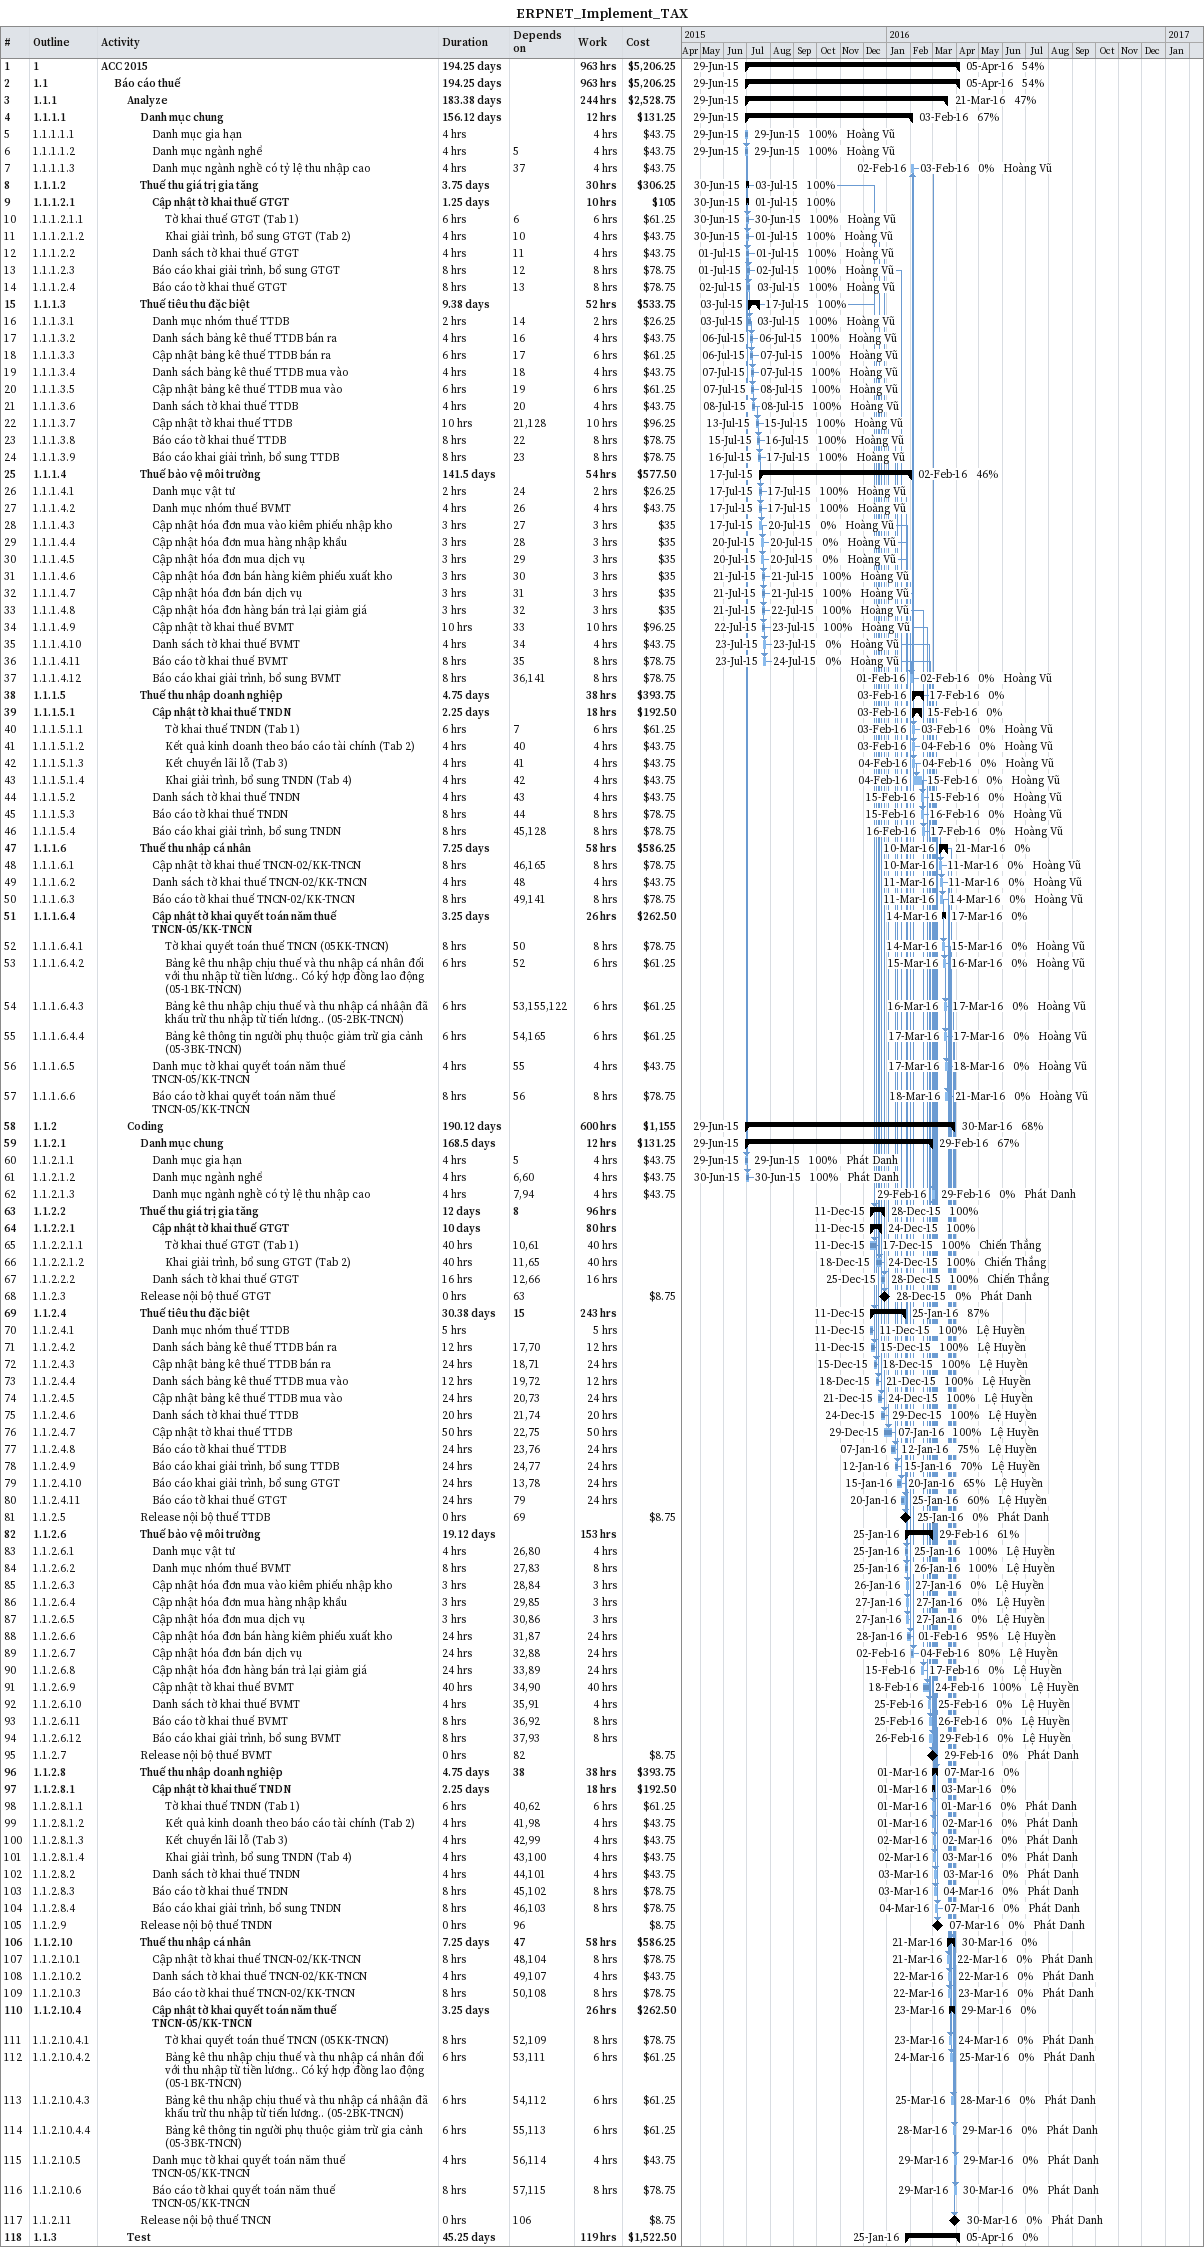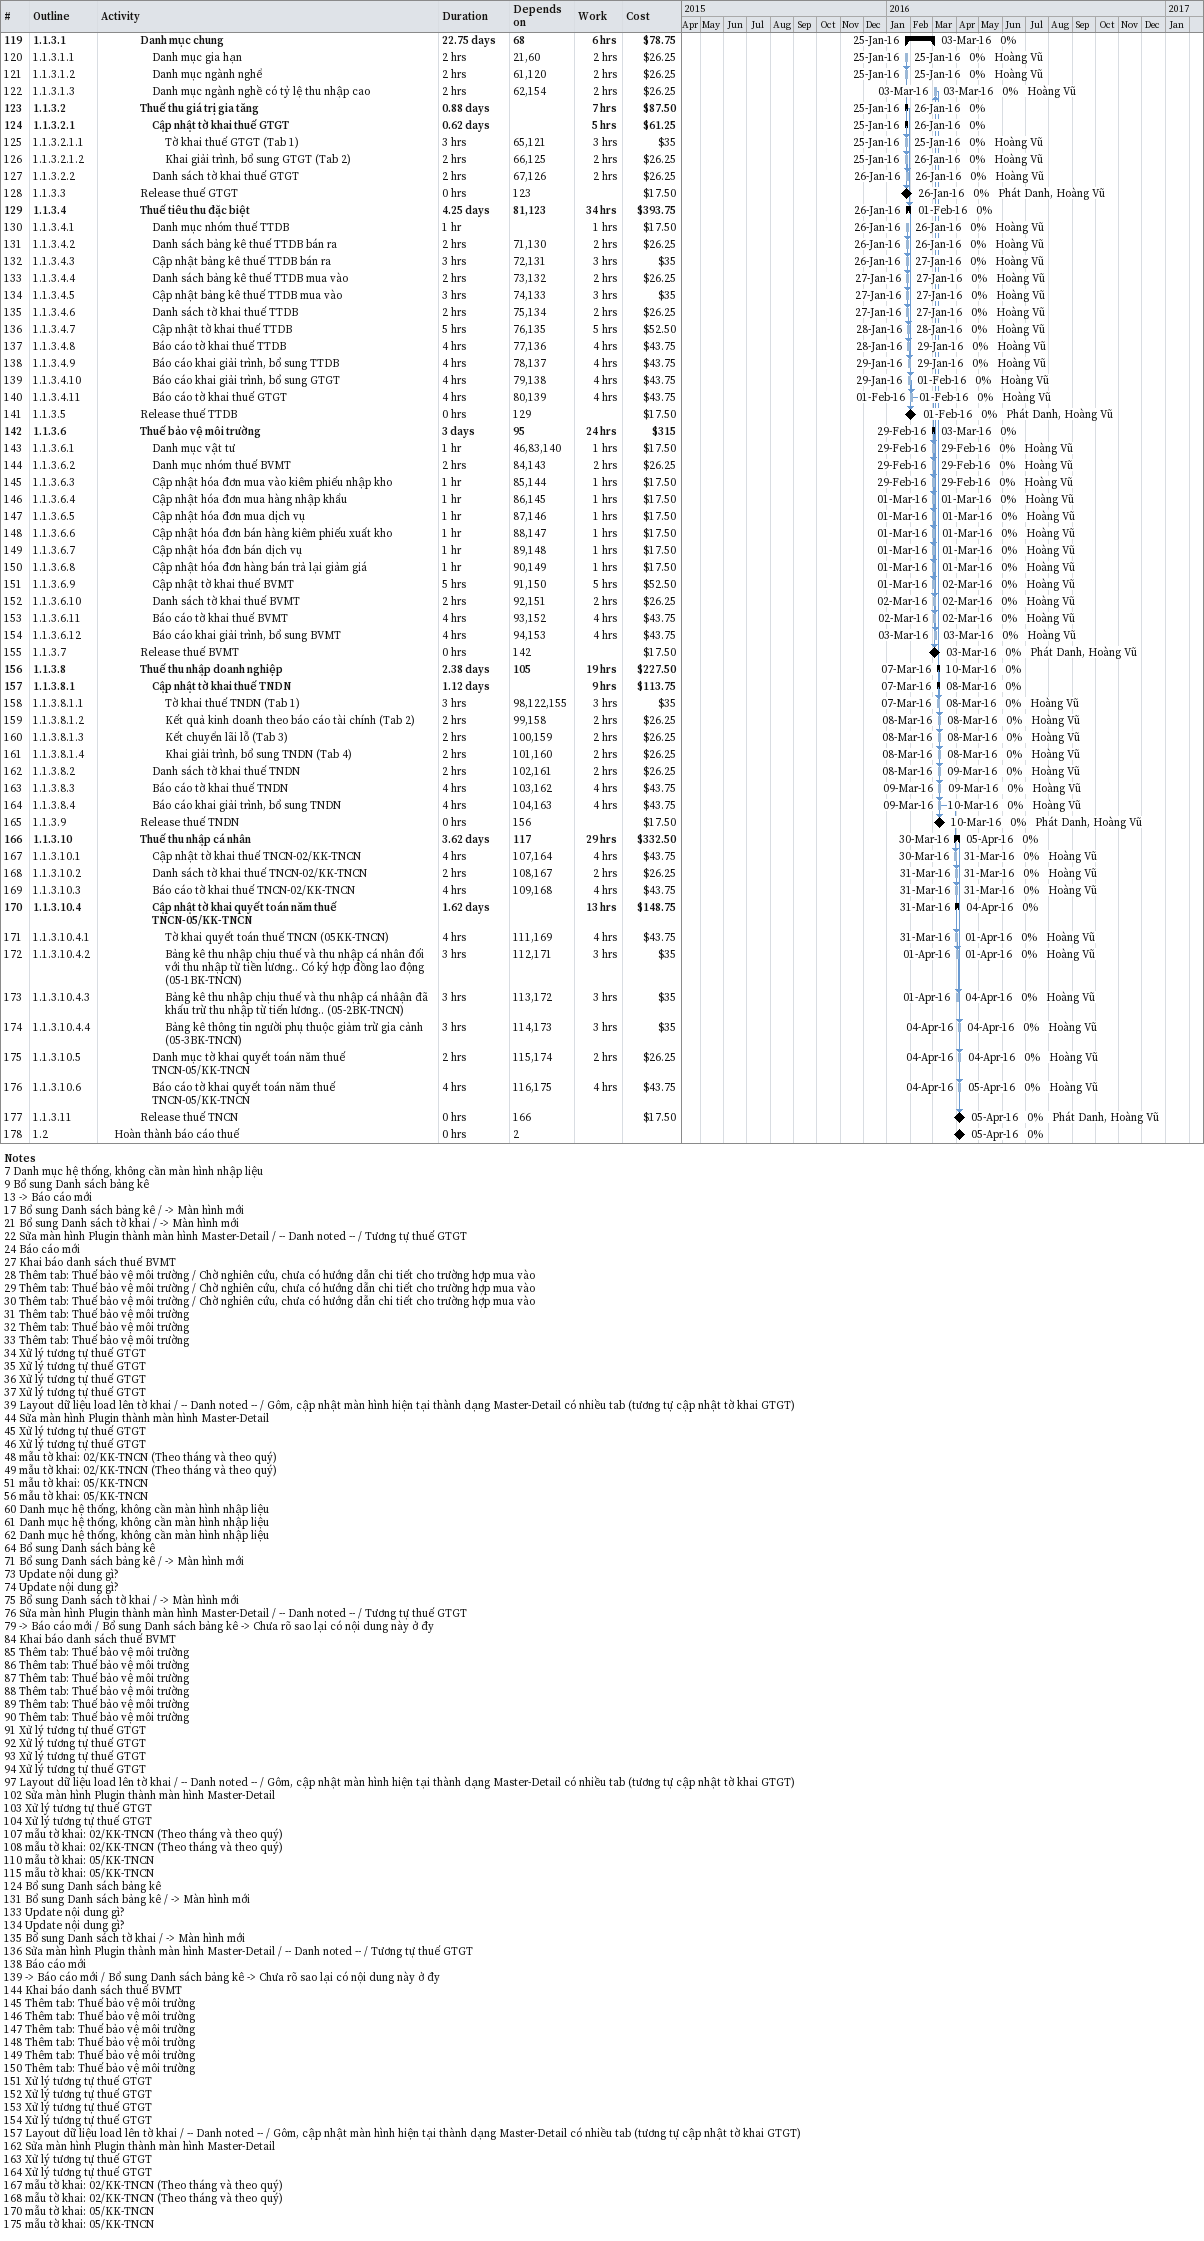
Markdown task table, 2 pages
ERPNET_Implement_TAX

| ID | WBS | Task | Duration | Start | Finish | Predecessors | Resources | % complete | Work (h) | Cost ($) |
|---|---|---|---|---|---|---|---|---|---|---|
| 1 | 1 | **ACC 2015** | 194.25d | 2015-06-29 | 2016-04-05 |  |  | 54 | 963 | 5206.25 |
| 2 | 1.1 | **Báo cáo thuế** | 194.25d | 2015-06-29 | 2016-04-05 |  |  | 54 | 963 | 5206.25 |
| 3 | 1.1.1 | **Analyze** | 183.38d | 2015-06-29 | 2016-03-21 |  |  | 47 | 244 | 2528.75 |
| 4 | 1.1.1.1 | **Danh mục chung** | 156.12d | 2015-06-29 | 2016-02-03 |  |  | 67 | 12 | 131.25 |
| 5 | 1.1.1.1.1 | Danh mục gia hạn | 4h | 2015-06-29 | 2015-06-29 |  | Hoàng Vũ | 100 | 4 | 43.75 |
| 6 | 1.1.1.1.2 | Danh mục ngành nghể | 4h | 2015-06-29 | 2015-06-29 | 5 | Hoàng Vũ | 100 | 4 | 43.75 |
| 7 | 1.1.1.1.3 | Danh mục ngành nghề có tỷ lệ thu nhập cao | 4h | 2016-02-02 | 2016-02-03 | 37 | Hoàng Vũ | 0 | 4 | 43.75 |
| 8 | 1.1.1.2 | **Thuế thu giá trị gia tăng** | 3.75d | 2015-06-30 | 2015-07-03 |  |  | 100 | 30 | 306.25 |
| 9 | 1.1.1.2.1 | **Cập nhật tờ khai thuế GTGT** | 1.25d | 2015-06-30 | 2015-07-01 |  |  | 100 | 10 | 105 |
| 10 | 1.1.1.2.1.1 | Tờ khai thuế GTGT (Tab 1) | 6h | 2015-06-30 | 2015-06-30 | 6 | Hoàng Vũ | 100 | 6 | 61.25 |
| 11 | 1.1.1.2.1.2 | Khai giải trình, bổ sung GTGT (Tab 2) | 4h | 2015-06-30 | 2015-07-01 | 10 | Hoàng Vũ | 100 | 4 | 43.75 |
| 12 | 1.1.1.2.2 | Danh sách tờ khai thuế GTGT | 4h | 2015-07-01 | 2015-07-01 | 11 | Hoàng Vũ | 100 | 4 | 43.75 |
| 13 | 1.1.1.2.3 | Báo cáo khai giải trình, bổ sung GTGT | 8h | 2015-07-01 | 2015-07-02 | 12 | Hoàng Vũ | 100 | 8 | 78.75 |
| 14 | 1.1.1.2.4 | Báo cáo tờ khai thuế GTGT | 8h | 2015-07-02 | 2015-07-03 | 13 | Hoàng Vũ | 100 | 8 | 78.75 |
| 15 | 1.1.1.3 | **Thuế tiêu thu đặc biệt** | 9.38d | 2015-07-03 | 2015-07-17 |  |  | 100 | 52 | 533.75 |
| 16 | 1.1.1.3.1 | Danh mục nhóm thuế TTDB | 2h | 2015-07-03 | 2015-07-03 | 14 | Hoàng Vũ | 100 | 2 | 26.25 |
| 17 | 1.1.1.3.2 | Danh sách bảng kê thuế TTDB bán ra | 4h | 2015-07-06 | 2015-07-06 | 16 | Hoàng Vũ | 100 | 4 | 43.75 |
| 18 | 1.1.1.3.3 | Cập nhật bảng kê thuế TTDB bán ra | 6h | 2015-07-06 | 2015-07-07 | 17 | Hoàng Vũ | 100 | 6 | 61.25 |
| 19 | 1.1.1.3.4 | Danh sách bảng kê thuế TTDB mua vào | 4h | 2015-07-07 | 2015-07-07 | 18 | Hoàng Vũ | 100 | 4 | 43.75 |
| 20 | 1.1.1.3.5 | Cập nhật bảng kê thuế TTDB mua vào | 6h | 2015-07-07 | 2015-07-08 | 19 | Hoàng Vũ | 100 | 6 | 61.25 |
| 21 | 1.1.1.3.6 | Danh sách tờ khai thuế TTDB | 4h | 2015-07-08 | 2015-07-08 | 20 | Hoàng Vũ | 100 | 4 | 43.75 |
| 22 | 1.1.1.3.7 | Cập nhật tờ khai thuế TTDB | 10h | 2015-07-13 | 2015-07-15 | 21, 128 | Hoàng Vũ | 100 | 10 | 96.25 |
| 23 | 1.1.1.3.8 | Báo cáo tờ khai thuế TTDB | 8h | 2015-07-15 | 2015-07-16 | 22 | Hoàng Vũ | 100 | 8 | 78.75 |
| 24 | 1.1.1.3.9 | Báo cáo khai giải trình, bổ sung TTDB | 8h | 2015-07-16 | 2015-07-17 | 23 | Hoàng Vũ | 100 | 8 | 78.75 |
| 25 | 1.1.1.4 | **Thuế bảo vệ môi trường** | 141.5d | 2015-07-17 | 2016-02-02 |  |  | 46 | 54 | 577.50 |
| 26 | 1.1.1.4.1 | Danh mục vật tư | 2h | 2015-07-17 | 2015-07-17 | 24 | Hoàng Vũ | 100 | 2 | 26.25 |
| 27 | 1.1.1.4.2 | Danh mục nhóm thuế BVMT | 4h | 2015-07-17 | 2015-07-17 | 26 | Hoàng Vũ | 100 | 4 | 43.75 |
| 28 | 1.1.1.4.3 | Cập nhật hóa đơn mua vào kiêm phiếu nhập kho | 3h | 2015-07-17 | 2015-07-20 | 27 | Hoàng Vũ | 0 | 3 | 35 |
| 29 | 1.1.1.4.4 | Cập nhật hóa đơn mua hàng nhập khẩu | 3h | 2015-07-20 | 2015-07-20 | 28 | Hoàng Vũ | 0 | 3 | 35 |
| 30 | 1.1.1.4.5 | Cập nhật hóa đơn mua dịch vụ | 3h | 2015-07-20 | 2015-07-20 | 29 | Hoàng Vũ | 0 | 3 | 35 |
| 31 | 1.1.1.4.6 | Cập nhật hóa đơn bán hàng kiêm phiếu xuất kho | 3h | 2015-07-21 | 2015-07-21 | 30 | Hoàng Vũ | 100 | 3 | 35 |
| 32 | 1.1.1.4.7 | Cập nhật hóa đơn bán dịch vụ | 3h | 2015-07-21 | 2015-07-21 | 31 | Hoàng Vũ | 100 | 3 | 35 |
| 33 | 1.1.1.4.8 | Cập nhật hóa đơn hàng bán trả lại giảm giá | 3h | 2015-07-21 | 2015-07-22 | 32 | Hoàng Vũ | 100 | 3 | 35 |
| 34 | 1.1.1.4.9 | Cập nhật tờ khai thuế BVMT | 10h | 2015-07-22 | 2015-07-23 | 33 | Hoàng Vũ | 100 | 10 | 96.25 |
| 35 | 1.1.1.4.10 | Danh sách tờ khai thuế BVMT | 4h | 2015-07-23 | 2015-07-23 | 34 | Hoàng Vũ | 0 | 4 | 43.75 |
| 36 | 1.1.1.4.11 | Báo cáo tờ khai thuế BVMT | 8h | 2015-07-23 | 2015-07-24 | 35 | Hoàng Vũ | 0 | 8 | 78.75 |
| 37 | 1.1.1.4.12 | Báo cáo khai giải trình, bổ sung BVMT | 8h | 2016-02-01 | 2016-02-02 | 36, 141 | Hoàng Vũ | 0 | 8 | 78.75 |
| 38 | 1.1.1.5 | **Thuế thu nhập doanh nghiệp** | 4.75d | 2016-02-03 | 2016-02-17 |  |  | 0 | 38 | 393.75 |
| 39 | 1.1.1.5.1 | **Cập nhật tờ khai thuế TNDN** | 2.25d | 2016-02-03 | 2016-02-15 |  |  | 0 | 18 | 192.50 |
| 40 | 1.1.1.5.1.1 | Tờ khai thuế TNDN (Tab 1) | 6h | 2016-02-03 | 2016-02-03 | 7 | Hoàng Vũ | 0 | 6 | 61.25 |
| 41 | 1.1.1.5.1.2 | Kết quả kinh doanh theo báo cáo tài chính (Tab 2) | 4h | 2016-02-03 | 2016-02-04 | 40 | Hoàng Vũ | 0 | 4 | 43.75 |
| 42 | 1.1.1.5.1.3 | Kết chuyển lãi lỗ (Tab 3) | 4h | 2016-02-04 | 2016-02-04 | 41 | Hoàng Vũ | 0 | 4 | 43.75 |
| 43 | 1.1.1.5.1.4 | Khai giải trình, bổ sung TNDN (Tab 4) | 4h | 2016-02-04 | 2016-02-15 | 42 | Hoàng Vũ | 0 | 4 | 43.75 |
| 44 | 1.1.1.5.2 | Danh sách tờ khai thuế TNDN | 4h | 2016-02-15 | 2016-02-15 | 43 | Hoàng Vũ | 0 | 4 | 43.75 |
| 45 | 1.1.1.5.3 | Báo cáo tờ khai thuế TNDN | 8h | 2016-02-15 | 2016-02-16 | 44 | Hoàng Vũ | 0 | 8 | 78.75 |
| 46 | 1.1.1.5.4 | Báo cáo khai giải trình, bổ sung TNDN | 8h | 2016-02-16 | 2016-02-17 | 45, 128 | Hoàng Vũ | 0 | 8 | 78.75 |
| 47 | 1.1.1.6 | **Thuế thu nhập cá nhân** | 7.25d | 2016-03-10 | 2016-03-21 |  |  | 0 | 58 | 586.25 |
| 48 | 1.1.1.6.1 | Cập nhật tờ khai thuế TNCN-02/KK-TNCN | 8h | 2016-03-10 | 2016-03-11 | 46, 165 | Hoàng Vũ | 0 | 8 | 78.75 |
| 49 | 1.1.1.6.2 | Danh sách tờ khai thuế TNCN-02/KK-TNCN | 4h | 2016-03-11 | 2016-03-11 | 48 | Hoàng Vũ | 0 | 4 | 43.75 |
| 50 | 1.1.1.6.3 | Báo cáo tờ khai thuế TNCN-02/KK-TNCN | 8h | 2016-03-11 | 2016-03-14 | 49, 141 | Hoàng Vũ | 0 | 8 | 78.75 |
| 51 | 1.1.1.6.4 | **Cập nhật tờ khai quyết toán năm thuế TNCN-05/KK-TNCN** | 3.25d | 2016-03-14 | 2016-03-17 |  |  | 0 | 26 | 262.50 |
| 52 | 1.1.1.6.4.1 | Tờ khai quyết toán thuế TNCN (05KK-TNCN) | 8h | 2016-03-14 | 2016-03-15 | 50 | Hoàng Vũ | 0 | 8 | 78.75 |
| 53 | 1.1.1.6.4.2 | Bảng kê thu nhập chịu thuế và thu nhập cá nhân đối với thu nhập từ tiền lương.. Có ký hợp đồng lao động (05-1BK-TNCN) | 6h | 2016-03-15 | 2016-03-16 | 52 | Hoàng Vũ | 0 | 6 | 61.25 |
| 54 | 1.1.1.6.4.3 | Bảng kê thu nhập chịu thuế và thu nhập cá nhâận đã khấu trừ thu nhập từ tiến lương.. (05-2BK-TNCN) | 6h | 2016-03-16 | 2016-03-17 | 53, 155, 122 | Hoàng Vũ | 0 | 6 | 61.25 |
| 55 | 1.1.1.6.4.4 | Bảng kê thông tin người phụ thuộc giảm trừ gia cảnh (05-3BK-TNCN) | 6h | 2016-03-17 | 2016-03-17 | 54, 165 | Hoàng Vũ | 0 | 6 | 61.25 |
| 56 | 1.1.1.6.5 | Danh mục tờ khai quyết toán năm thuế TNCN-05/KK-TNCN | 4h | 2016-03-17 | 2016-03-18 | 55 | Hoàng Vũ | 0 | 4 | 43.75 |
| 57 | 1.1.1.6.6 | Báo cáo tờ khai quyết toán năm thuế TNCN-05/KK-TNCN | 8h | 2016-03-18 | 2016-03-21 | 56 | Hoàng Vũ | 0 | 8 | 78.75 |
| 58 | 1.1.2 | **Coding** | 190.12d | 2015-06-29 | 2016-03-30 |  |  | 68 | 600 | 1155 |
| 59 | 1.1.2.1 | **Danh mục chung** | 168.5d | 2015-06-29 | 2016-02-29 |  |  | 67 | 12 | 131.25 |
| 60 | 1.1.2.1.1 | Danh mục gia hạn | 4h | 2015-06-29 | 2015-06-29 | 5 | Phát Danh | 100 | 4 | 43.75 |
| 61 | 1.1.2.1.2 | Danh mục ngành nghể | 4h | 2015-06-30 | 2015-06-30 | 6, 60 | Phát Danh | 100 | 4 | 43.75 |
| 62 | 1.1.2.1.3 | Danh mục ngành nghề có tỷ lệ thu nhập cao | 4h | 2016-02-29 | 2016-02-29 | 7, 94 | Phát Danh | 0 | 4 | 43.75 |
| 63 | 1.1.2.2 | **Thuế thu giá trị gia tăng** | 12d | 2015-12-11 | 2015-12-28 | 8 |  | 100 | 96 |  |
| 64 | 1.1.2.2.1 | **Cập nhật tờ khai thuế GTGT** | 10d | 2015-12-11 | 2015-12-24 |  |  | 100 | 80 |  |
| 65 | 1.1.2.2.1.1 | Tờ khai thuế GTGT (Tab 1) | 40h | 2015-12-11 | 2015-12-17 | 10, 61 | Chiến Thắng | 100 | 40 |  |
| 66 | 1.1.2.2.1.2 | Khai giải trình, bổ sung GTGT (Tab 2) | 40h | 2015-12-18 | 2015-12-24 | 11, 65 | Chiến Thắng | 100 | 40 |  |
| 67 | 1.1.2.2.2 | Danh sách tờ khai thuế GTGT | 16h | 2015-12-25 | 2015-12-28 | 12, 66 | Chiến Thắng | 100 | 16 |  |
| 68 | 1.1.2.3 | Release nội bộ thuế GTGT | 0h | 2015-12-28 | 2015-12-28 | 63 | Phát Danh | 0 |  | 8.75 |
| 69 | 1.1.2.4 | **Thuế tiêu thu đặc biệt** | 30.38d | 2015-12-11 | 2016-01-25 | 15 |  | 87 | 243 |  |
| 70 | 1.1.2.4.1 | Danh mục nhóm thuế TTDB | 5h | 2015-12-11 | 2015-12-11 |  | Lệ Huyền | 100 | 5 |  |
| 71 | 1.1.2.4.2 | Danh sách bảng kê thuế TTDB bán ra | 12h | 2015-12-11 | 2015-12-15 | 17, 70 | Lệ Huyền | 100 | 12 |  |
| 72 | 1.1.2.4.3 | Cập nhật bảng kê thuế TTDB bán ra | 24h | 2015-12-15 | 2015-12-18 | 18, 71 | Lệ Huyền | 100 | 24 |  |
| 73 | 1.1.2.4.4 | Danh sách bảng kê thuế TTDB mua vào | 12h | 2015-12-18 | 2015-12-21 | 19, 72 | Lệ Huyền | 100 | 12 |  |
| 74 | 1.1.2.4.5 | Cập nhật bảng kê thuế TTDB mua vào | 24h | 2015-12-21 | 2015-12-24 | 20, 73 | Lệ Huyền | 100 | 24 |  |
| 75 | 1.1.2.4.6 | Danh sách tờ khai thuế TTDB | 20h | 2015-12-24 | 2015-12-29 | 21, 74 | Lệ Huyền | 100 | 20 |  |
| 76 | 1.1.2.4.7 | Cập nhật tờ khai thuế TTDB | 50h | 2015-12-29 | 2016-01-07 | 22, 75 | Lệ Huyền | 100 | 50 |  |
| 77 | 1.1.2.4.8 | Báo cáo tờ khai thuế TTDB | 24h | 2016-01-07 | 2016-01-12 | 23, 76 | Lệ Huyền | 75 | 24 |  |
| 78 | 1.1.2.4.9 | Báo cáo khai giải trình, bổ sung TTDB | 24h | 2016-01-12 | 2016-01-15 | 24, 77 | Lệ Huyền | 70 | 24 |  |
| 79 | 1.1.2.4.10 | Báo cáo khai giải trình, bổ sung GTGT | 24h | 2016-01-15 | 2016-01-20 | 13, 78 | Lệ Huyền | 65 | 24 |  |
| 80 | 1.1.2.4.11 | Báo cáo tờ khai thuế GTGT | 24h | 2016-01-20 | 2016-01-25 | 79 | Lệ Huyền | 60 | 24 |  |
| 81 | 1.1.2.5 | Release nội bộ thuế TTDB | 0h | 2016-01-25 | 2016-01-25 | 69 | Phát Danh | 0 |  | 8.75 |
| 82 | 1.1.2.6 | **Thuế bảo vệ môi trường** | 19.12d | 2016-01-25 | 2016-02-29 |  |  | 61 | 153 |  |
| 83 | 1.1.2.6.1 | Danh mục vật tư | 4h | 2016-01-25 | 2016-01-25 | 26, 80 | Lệ Huyền | 100 | 4 |  |
| 84 | 1.1.2.6.2 | Danh mục nhóm thuế BVMT | 8h | 2016-01-25 | 2016-01-26 | 27, 83 | Lệ Huyền | 100 | 8 |  |
| 85 | 1.1.2.6.3 | Cập nhật hóa đơn mua vào kiêm phiếu nhập kho | 3h | 2016-01-26 | 2016-01-27 | 28, 84 | Lệ Huyền | 0 | 3 |  |
| 86 | 1.1.2.6.4 | Cập nhật hóa đơn mua hàng nhập khẩu | 3h | 2016-01-27 | 2016-01-27 | 29, 85 | Lệ Huyền | 0 | 3 |  |
| 87 | 1.1.2.6.5 | Cập nhật hóa đơn mua dịch vụ | 3h | 2016-01-27 | 2016-01-27 | 30, 86 | Lệ Huyền | 0 | 3 |  |
| 88 | 1.1.2.6.6 | Cập nhật hóa đơn bán hàng kiêm phiếu xuất kho | 24h | 2016-01-28 | 2016-02-01 | 31, 87 | Lệ Huyền | 95 | 24 |  |
| 89 | 1.1.2.6.7 | Cập nhật hóa đơn bán dịch vụ | 24h | 2016-02-02 | 2016-02-04 | 32, 88 | Lệ Huyền | 80 | 24 |  |
| 90 | 1.1.2.6.8 | Cập nhật hóa đơn hàng bán trả lại giảm giá | 24h | 2016-02-15 | 2016-02-17 | 33, 89 | Lệ Huyền | 0 | 24 |  |
| 91 | 1.1.2.6.9 | Cập nhật tờ khai thuế BVMT | 40h | 2016-02-18 | 2016-02-24 | 34, 90 | Lệ Huyền | 100 | 40 |  |
| 92 | 1.1.2.6.10 | Danh sách tờ khai thuế BVMT | 4h | 2016-02-25 | 2016-02-25 | 35, 91 | Lệ Huyền | 0 | 4 |  |
| 93 | 1.1.2.6.11 | Báo cáo tờ khai thuế BVMT | 8h | 2016-02-25 | 2016-02-26 | 36, 92 | Lệ Huyền | 0 | 8 |  |
| 94 | 1.1.2.6.12 | Báo cáo khai giải trình, bổ sung BVMT | 8h | 2016-02-26 | 2016-02-29 | 37, 93 | Lệ Huyền | 0 | 8 |  |
| 95 | 1.1.2.7 | Release nội bộ thuế BVMT | 0h | 2016-02-29 | 2016-02-29 | 82 | Phát Danh | 0 |  | 8.75 |
| 96 | 1.1.2.8 | **Thuế thu nhập doanh nghiệp** | 4.75d | 2016-03-01 | 2016-03-07 | 38 |  | 0 | 38 | 393.75 |
| 97 | 1.1.2.8.1 | **Cập nhật tờ khai thuế TNDN** | 2.25d | 2016-03-01 | 2016-03-03 |  |  | 0 | 18 | 192.50 |
| 98 | 1.1.2.8.1.1 | Tờ khai thuế TNDN (Tab 1) | 6h | 2016-03-01 | 2016-03-01 | 40, 62 | Phát Danh | 0 | 6 | 61.25 |
| 99 | 1.1.2.8.1.2 | Kết quả kinh doanh theo báo cáo tài chính (Tab 2) | 4h | 2016-03-01 | 2016-03-02 | 41, 98 | Phát Danh | 0 | 4 | 43.75 |
| 100 | 1.1.2.8.1.3 | Kết chuyển lãi lỗ (Tab 3) | 4h | 2016-03-02 | 2016-03-02 | 42, 99 | Phát Danh | 0 | 4 | 43.75 |
| 101 | 1.1.2.8.1.4 | Khai giải trình, bổ sung TNDN (Tab 4) | 4h | 2016-03-02 | 2016-03-03 | 43, 100 | Phát Danh | 0 | 4 | 43.75 |
| 102 | 1.1.2.8.2 | Danh sách tờ khai thuế TNDN | 4h | 2016-03-03 | 2016-03-03 | 44, 101 | Phát Danh | 0 | 4 | 43.75 |
| 103 | 1.1.2.8.3 | Báo cáo tờ khai thuế TNDN | 8h | 2016-03-03 | 2016-03-04 | 45, 102 | Phát Danh | 0 | 8 | 78.75 |
| 104 | 1.1.2.8.4 | Báo cáo khai giải trình, bổ sung TNDN | 8h | 2016-03-04 | 2016-03-07 | 46, 103 | Phát Danh | 0 | 8 | 78.75 |
| 105 | 1.1.2.9 | Release nội bộ thuế TNDN | 0h | 2016-03-07 | 2016-03-07 | 96 | Phát Danh | 0 |  | 8.75 |
| 106 | 1.1.2.10 | **Thuế thu nhập cá nhân** | 7.25d | 2016-03-21 | 2016-03-30 | 47 |  | 0 | 58 | 586.25 |
| 107 | 1.1.2.10.1 | Cập nhật tờ khai thuế TNCN-02/KK-TNCN | 8h | 2016-03-21 | 2016-03-22 | 48, 104 | Phát Danh | 0 | 8 | 78.75 |
| 108 | 1.1.2.10.2 | Danh sách tờ khai thuế TNCN-02/KK-TNCN | 4h | 2016-03-22 | 2016-03-22 | 49, 107 | Phát Danh | 0 | 4 | 43.75 |
| 109 | 1.1.2.10.3 | Báo cáo tờ khai thuế TNCN-02/KK-TNCN | 8h | 2016-03-22 | 2016-03-23 | 50, 108 | Phát Danh | 0 | 8 | 78.75 |
| 110 | 1.1.2.10.4 | **Cập nhật tờ khai quyết toán năm thuế TNCN-05/KK-TNCN** | 3.25d | 2016-03-23 | 2016-03-29 |  |  | 0 | 26 | 262.50 |
| 111 | 1.1.2.10.4.1 | Tờ khai quyết toán thuế TNCN (05KK-TNCN) | 8h | 2016-03-23 | 2016-03-24 | 52, 109 | Phát Danh | 0 | 8 | 78.75 |
| 112 | 1.1.2.10.4.2 | Bảng kê thu nhập chịu thuế và thu nhập cá nhân đối với thu nhập từ tiền lương.. Có ký hợp đồng lao động (05-1BK-TNCN) | 6h | 2016-03-24 | 2016-03-25 | 53, 111 | Phát Danh | 0 | 6 | 61.25 |
| 113 | 1.1.2.10.4.3 | Bảng kê thu nhập chịu thuế và thu nhập cá nhâận đã khấu trừ thu nhập từ tiến lương.. (05-2BK-TNCN) | 6h | 2016-03-25 | 2016-03-28 | 54, 112 | Phát Danh | 0 | 6 | 61.25 |
| 114 | 1.1.2.10.4.4 | Bảng kê thông tin người phụ thuộc giảm trừ gia cảnh (05-3BK-TNCN) | 6h | 2016-03-28 | 2016-03-29 | 55, 113 | Phát Danh | 0 | 6 | 61.25 |
| 115 | 1.1.2.10.5 | Danh mục tờ khai quyết toán năm thuế TNCN-05/KK-TNCN | 4h | 2016-03-29 | 2016-03-29 | 56, 114 | Phát Danh | 0 | 4 | 43.75 |
| 116 | 1.1.2.10.6 | Báo cáo tờ khai quyết toán năm thuế TNCN-05/KK-TNCN | 8h | 2016-03-29 | 2016-03-30 | 57, 115 | Phát Danh | 0 | 8 | 78.75 |
| 117 | 1.1.2.11 | Release nội bộ thuế TNCN | 0h | 2016-03-30 | 2016-03-30 | 106 | Phát Danh | 0 |  | 8.75 |
| 118 | 1.1.3 | **Test** | 45.25d | 2016-01-25 | 2016-04-05 |  |  | 0 | 119 | 1522.50 |
| 119 | 1.1.3.1 | **Danh mục chung** | 22.75d | 2016-01-25 | 2016-03-03 | 68 |  | 0 | 6 | 78.75 |
| 120 | 1.1.3.1.1 | Danh mục gia hạn | 2h | 2016-01-25 | 2016-01-25 | 21, 60 | Hoàng Vũ | 0 | 2 | 26.25 |
| 121 | 1.1.3.1.2 | Danh mục ngành nghể | 2h | 2016-01-25 | 2016-01-25 | 61, 120 | Hoàng Vũ | 0 | 2 | 26.25 |
| 122 | 1.1.3.1.3 | Danh mục ngành nghề có tỷ lệ thu nhập cao | 2h | 2016-03-03 | 2016-03-03 | 62, 154 | Hoàng Vũ | 0 | 2 | 26.25 |
| 123 | 1.1.3.2 | **Thuế thu giá trị gia tăng** | 0.88d | 2016-01-25 | 2016-01-26 |  |  | 0 | 7 | 87.50 |
| 124 | 1.1.3.2.1 | **Cập nhật tờ khai thuế GTGT** | 0.62d | 2016-01-25 | 2016-01-26 |  |  | 0 | 5 | 61.25 |
| 125 | 1.1.3.2.1.1 | Tờ khai thuế GTGT (Tab 1) | 3h | 2016-01-25 | 2016-01-25 | 65, 121 | Hoàng Vũ | 0 | 3 | 35 |
| 126 | 1.1.3.2.1.2 | Khai giải trình, bổ sung GTGT (Tab 2) | 2h | 2016-01-25 | 2016-01-26 | 66, 125 | Hoàng Vũ | 0 | 2 | 26.25 |
| 127 | 1.1.3.2.2 | Danh sách tờ khai thuế GTGT | 2h | 2016-01-26 | 2016-01-26 | 67, 126 | Hoàng Vũ | 0 | 2 | 26.25 |
| 128 | 1.1.3.3 | Release thuế GTGT | 0h | 2016-01-26 | 2016-01-26 | 123 | Phát Danh, Hoàng Vũ | 0 |  | 17.50 |
| 129 | 1.1.3.4 | **Thuế tiêu thu đặc biệt** | 4.25d | 2016-01-26 | 2016-02-01 | 81, 123 |  | 0 | 34 | 393.75 |
| 130 | 1.1.3.4.1 | Danh mục nhóm thuế TTDB | 1h | 2016-01-26 | 2016-01-26 |  | Hoàng Vũ | 0 | 1 | 17.50 |
| 131 | 1.1.3.4.2 | Danh sách bảng kê thuế TTDB bán ra | 2h | 2016-01-26 | 2016-01-26 | 71, 130 | Hoàng Vũ | 0 | 2 | 26.25 |
| 132 | 1.1.3.4.3 | Cập nhật bảng kê thuế TTDB bán ra | 3h | 2016-01-26 | 2016-01-27 | 72, 131 | Hoàng Vũ | 0 | 3 | 35 |
| 133 | 1.1.3.4.4 | Danh sách bảng kê thuế TTDB mua vào | 2h | 2016-01-27 | 2016-01-27 | 73, 132 | Hoàng Vũ | 0 | 2 | 26.25 |
| 134 | 1.1.3.4.5 | Cập nhật bảng kê thuế TTDB mua vào | 3h | 2016-01-27 | 2016-01-27 | 74, 133 | Hoàng Vũ | 0 | 3 | 35 |
| 135 | 1.1.3.4.6 | Danh sách tờ khai thuế TTDB | 2h | 2016-01-27 | 2016-01-27 | 75, 134 | Hoàng Vũ | 0 | 2 | 26.25 |
| 136 | 1.1.3.4.7 | Cập nhật tờ khai thuế TTDB | 5h | 2016-01-28 | 2016-01-28 | 76, 135 | Hoàng Vũ | 0 | 5 | 52.50 |
| 137 | 1.1.3.4.8 | Báo cáo tờ khai thuế TTDB | 4h | 2016-01-28 | 2016-01-29 | 77, 136 | Hoàng Vũ | 0 | 4 | 43.75 |
| 138 | 1.1.3.4.9 | Báo cáo khai giải trình, bổ sung TTDB | 4h | 2016-01-29 | 2016-01-29 | 78, 137 | Hoàng Vũ | 0 | 4 | 43.75 |
| 139 | 1.1.3.4.10 | Báo cáo khai giải trình, bổ sung GTGT | 4h | 2016-01-29 | 2016-02-01 | 79, 138 | Hoàng Vũ | 0 | 4 | 43.75 |
| 140 | 1.1.3.4.11 | Báo cáo tờ khai thuế GTGT | 4h | 2016-02-01 | 2016-02-01 | 80, 139 | Hoàng Vũ | 0 | 4 | 43.75 |
| 141 | 1.1.3.5 | Release thuế TTDB | 0h | 2016-02-01 | 2016-02-01 | 129 | Phát Danh, Hoàng Vũ | 0 |  | 17.50 |
| 142 | 1.1.3.6 | **Thuế bảo vệ môi trường** | 3d | 2016-02-29 | 2016-03-03 | 95 |  | 0 | 24 | 315 |
| 143 | 1.1.3.6.1 | Danh mục vật tư | 1h | 2016-02-29 | 2016-02-29 | 46, 83, 140 | Hoàng Vũ | 0 | 1 | 17.50 |
| 144 | 1.1.3.6.2 | Danh mục nhóm thuế BVMT | 2h | 2016-02-29 | 2016-02-29 | 84, 143 | Hoàng Vũ | 0 | 2 | 26.25 |
| 145 | 1.1.3.6.3 | Cập nhật hóa đơn mua vào kiêm phiếu nhập kho | 1h | 2016-02-29 | 2016-02-29 | 85, 144 | Hoàng Vũ | 0 | 1 | 17.50 |
| 146 | 1.1.3.6.4 | Cập nhật hóa đơn mua hàng nhập khẩu | 1h | 2016-03-01 | 2016-03-01 | 86, 145 | Hoàng Vũ | 0 | 1 | 17.50 |
| 147 | 1.1.3.6.5 | Cập nhật hóa đơn mua dịch vụ | 1h | 2016-03-01 | 2016-03-01 | 87, 146 | Hoàng Vũ | 0 | 1 | 17.50 |
| 148 | 1.1.3.6.6 | Cập nhật hóa đơn bán hàng kiêm phiếu xuất kho | 1h | 2016-03-01 | 2016-03-01 | 88, 147 | Hoàng Vũ | 0 | 1 | 17.50 |
| 149 | 1.1.3.6.7 | Cập nhật hóa đơn bán dịch vụ | 1h | 2016-03-01 | 2016-03-01 | 89, 148 | Hoàng Vũ | 0 | 1 | 17.50 |
| 150 | 1.1.3.6.8 | Cập nhật hóa đơn hàng bán trả lại giảm giá | 1h | 2016-03-01 | 2016-03-01 | 90, 149 | Hoàng Vũ | 0 | 1 | 17.50 |
| 151 | 1.1.3.6.9 | Cập nhật tờ khai thuế BVMT | 5h | 2016-03-01 | 2016-03-02 | 91, 150 | Hoàng Vũ | 0 | 5 | 52.50 |
| 152 | 1.1.3.6.10 | Danh sách tờ khai thuế BVMT | 2h | 2016-03-02 | 2016-03-02 | 92, 151 | Hoàng Vũ | 0 | 2 | 26.25 |
| 153 | 1.1.3.6.11 | Báo cáo tờ khai thuế BVMT | 4h | 2016-03-02 | 2016-03-02 | 93, 152 | Hoàng Vũ | 0 | 4 | 43.75 |
| 154 | 1.1.3.6.12 | Báo cáo khai giải trình, bổ sung BVMT | 4h | 2016-03-03 | 2016-03-03 | 94, 153 | Hoàng Vũ | 0 | 4 | 43.75 |
| 155 | 1.1.3.7 | Release thuế BVMT | 0h | 2016-03-03 | 2016-03-03 | 142 | Phát Danh, Hoàng Vũ | 0 |  | 17.50 |
| 156 | 1.1.3.8 | **Thuế thu nhập doanh nghiệp** | 2.38d | 2016-03-07 | 2016-03-10 | 105 |  | 0 | 19 | 227.50 |
| 157 | 1.1.3.8.1 | **Cập nhật tờ khai thuế TNDN** | 1.12d | 2016-03-07 | 2016-03-08 |  |  | 0 | 9 | 113.75 |
| 158 | 1.1.3.8.1.1 | Tờ khai thuế TNDN (Tab 1) | 3h | 2016-03-07 | 2016-03-08 | 98, 122, 155 | Hoàng Vũ | 0 | 3 | 35 |
| 159 | 1.1.3.8.1.2 | Kết quả kinh doanh theo báo cáo tài chính (Tab 2) | 2h | 2016-03-08 | 2016-03-08 | 99, 158 | Hoàng Vũ | 0 | 2 | 26.25 |
| 160 | 1.1.3.8.1.3 | Kết chuyển lãi lỗ (Tab 3) | 2h | 2016-03-08 | 2016-03-08 | 100, 159 | Hoàng Vũ | 0 | 2 | 26.25 |
| 161 | 1.1.3.8.1.4 | Khai giải trình, bổ sung TNDN (Tab 4) | 2h | 2016-03-08 | 2016-03-08 | 101, 160 | Hoàng Vũ | 0 | 2 | 26.25 |
| 162 | 1.1.3.8.2 | Danh sách tờ khai thuế TNDN | 2h | 2016-03-08 | 2016-03-09 | 102, 161 | Hoàng Vũ | 0 | 2 | 26.25 |
| 163 | 1.1.3.8.3 | Báo cáo tờ khai thuế TNDN | 4h | 2016-03-09 | 2016-03-09 | 103, 162 | Hoàng Vũ | 0 | 4 | 43.75 |
| 164 | 1.1.3.8.4 | Báo cáo khai giải trình, bổ sung TNDN | 4h | 2016-03-09 | 2016-03-10 | 104, 163 | Hoàng Vũ | 0 | 4 | 43.75 |
| 165 | 1.1.3.9 | Release thuế TNDN | 0h | 2016-03-10 | 2016-03-10 | 156 | Phát Danh, Hoàng Vũ | 0 |  | 17.50 |
| 166 | 1.1.3.10 | **Thuế thu nhập cá nhân** | 3.62d | 2016-03-30 | 2016-04-05 | 117 |  | 0 | 29 | 332.50 |
| 167 | 1.1.3.10.1 | Cập nhật tờ khai thuế TNCN-02/KK-TNCN | 4h | 2016-03-30 | 2016-03-31 | 107, 164 | Hoàng Vũ | 0 | 4 | 43.75 |
| 168 | 1.1.3.10.2 | Danh sách tờ khai thuế TNCN-02/KK-TNCN | 2h | 2016-03-31 | 2016-03-31 | 108, 167 | Hoàng Vũ | 0 | 2 | 26.25 |
| 169 | 1.1.3.10.3 | Báo cáo tờ khai thuế TNCN-02/KK-TNCN | 4h | 2016-03-31 | 2016-03-31 | 109, 168 | Hoàng Vũ | 0 | 4 | 43.75 |
| 170 | 1.1.3.10.4 | **Cập nhật tờ khai quyết toán năm thuế TNCN-05/KK-TNCN** | 1.62d | 2016-03-31 | 2016-04-04 |  |  | 0 | 13 | 148.75 |
| 171 | 1.1.3.10.4.1 | Tờ khai quyết toán thuế TNCN (05KK-TNCN) | 4h | 2016-03-31 | 2016-04-01 | 111, 169 | Hoàng Vũ | 0 | 4 | 43.75 |
| 172 | 1.1.3.10.4.2 | Bảng kê thu nhập chịu thuế và thu nhập cá nhân đối với thu nhập từ tiền lương.. Có ký hợp đồng lao động (05-1BK-TNCN) | 3h | 2016-04-01 | 2016-04-01 | 112, 171 | Hoàng Vũ | 0 | 3 | 35 |
| 173 | 1.1.3.10.4.3 | Bảng kê thu nhập chịu thuế và thu nhập cá nhâận đã khấu trừ thu nhập từ tiến lương.. (05-2BK-TNCN) | 3h | 2016-04-01 | 2016-04-04 | 113, 172 | Hoàng Vũ | 0 | 3 | 35 |
| 174 | 1.1.3.10.4.4 | Bảng kê thông tin người phụ thuộc giảm trừ gia cảnh (05-3BK-TNCN) | 3h | 2016-04-04 | 2016-04-04 | 114, 173 | Hoàng Vũ | 0 | 3 | 35 |
| 175 | 1.1.3.10.5 | Danh mục tờ khai quyết toán năm thuế TNCN-05/KK-TNCN | 2h | 2016-04-04 | 2016-04-04 | 115, 174 | Hoàng Vũ | 0 | 2 | 26.25 |
| 176 | 1.1.3.10.6 | Báo cáo tờ khai quyết toán năm thuế TNCN-05/KK-TNCN | 4h | 2016-04-04 | 2016-04-05 | 116, 175 | Hoàng Vũ | 0 | 4 | 43.75 |
| 177 | 1.1.3.11 | Release thuế TNCN | 0h | 2016-04-05 | 2016-04-05 | 166 | Phát Danh, Hoàng Vũ | 0 |  | 17.50 |
| 178 | 1.2 | Hoàn thành báo cáo thuế | 0h | 2016-04-05 | 2016-04-05 | 2 |  | 0 |  |  |

Notes
- 7: Danh mục hệ thống, không cần màn hình nhập liệu
- 9: Bổ sung Danh sách bảng kê
- 13: -> Báo cáo mới
- 17: Bổ sung Danh sách bảng kê / -> Màn hình mới
- 21: Bổ sung Danh sách tờ khai / -> Màn hình mới
- 22: Sửa màn hình Plugin thành màn hình Master-Detail / -- Danh noted -- / Tương tự thuế GTGT
- 24: Báo cáo mới
- 27: Khai báo danh sách thuế BVMT
- 28: Thêm tab: Thuế bảo vệ môi trường / Chờ nghiên cứu, chưa có hướng dẫn chi tiết cho trường hợp mua vào
- 29: Thêm tab: Thuế bảo vệ môi trường / Chờ nghiên cứu, chưa có hướng dẫn chi tiết cho trường hợp mua vào
- 30: Thêm tab: Thuế bảo vệ môi trường / Chờ nghiên cứu, chưa có hướng dẫn chi tiết cho trường hợp mua vào
- 31: Thêm tab: Thuế bảo vệ môi trường
- 32: Thêm tab: Thuế bảo vệ môi trường
- 33: Thêm tab: Thuế bảo vệ môi trường
- 34: Xử lý tương tự thuế GTGT
- 35: Xử lý tương tự thuế GTGT
- 36: Xử lý tương tự thuế GTGT
- 37: Xử lý tương tự thuế GTGT
- 39: Layout dữ liệu load lên tờ khai / -- Danh noted -- / Gôm, cập nhật màn hình hiện tại thành dạng Master-Detail có nhiều tab (tương tự cập nhật tờ khai GTGT)
- 44: Sửa màn hình Plugin thành màn hình Master-Detail
- 45: Xử lý tương tự thuế GTGT
- 46: Xử lý tương tự thuế GTGT
- 48: mẫu tờ khai: 02/KK-TNCN (Theo tháng và theo quý)
- 49: mẫu tờ khai: 02/KK-TNCN (Theo tháng và theo quý)
- 51: mẫu tờ khai: 05/KK-TNCN
- 56: mẫu tờ khai: 05/KK-TNCN
- 60: Danh mục hệ thống, không cần màn hình nhập liệu
- 61: Danh mục hệ thống, không cần màn hình nhập liệu
- 62: Danh mục hệ thống, không cần màn hình nhập liệu
- 64: Bổ sung Danh sách bảng kê
- 71: Bổ sung Danh sách bảng kê / -> Màn hình mới
- 73: Update nội dung gì?
- 74: Update nội dung gì?
- 75: Bổ sung Danh sách tờ khai / -> Màn hình mới
- 76: Sửa màn hình Plugin thành màn hình Master-Detail / -- Danh noted -- / Tương tự thuế GTGT
- 79: -> Báo cáo mới / Bổ sung Danh sách bảng kê -> Chưa rõ sao lại có nội dung này ở đy
- 84: Khai báo danh sách thuế BVMT
- 85: Thêm tab: Thuế bảo vệ môi trường
- 86: Thêm tab: Thuế bảo vệ môi trường
- 87: Thêm tab: Thuế bảo vệ môi trường
- 88: Thêm tab: Thuế bảo vệ môi trường
- 89: Thêm tab: Thuế bảo vệ môi trường
- 90: Thêm tab: Thuế bảo vệ môi trường
- 91: Xử lý tương tự thuế GTGT
- 92: Xử lý tương tự thuế GTGT
- 93: Xử lý tương tự thuế GTGT
- 94: Xử lý tương tự thuế GTGT
- 97: Layout dữ liệu load lên tờ khai / -- Danh noted -- / Gôm, cập nhật màn hình hiện tại thành dạng Master-Detail có nhiều tab (tương tự cập nhật tờ khai GTGT)
- 102: Sửa màn hình Plugin thành màn hình Master-Detail
- 103: Xử lý tương tự thuế GTGT
- 104: Xử lý tương tự thuế GTGT
- 107: mẫu tờ khai: 02/KK-TNCN (Theo tháng và theo quý)
- 108: mẫu tờ khai: 02/KK-TNCN (Theo tháng và theo quý)
- 110: mẫu tờ khai: 05/KK-TNCN
- 115: mẫu tờ khai: 05/KK-TNCN
- 124: Bổ sung Danh sách bảng kê
- 131: Bổ sung Danh sách bảng kê / -> Màn hình mới
- 133: Update nội dung gì?
- 134: Update nội dung gì?
- 135: Bổ sung Danh sách tờ khai / -> Màn hình mới
- 136: Sửa màn hình Plugin thành màn hình Master-Detail / -- Danh noted -- / Tương tự thuế GTGT
- 138: Báo cáo mới
- 139: -> Báo cáo mới / Bổ sung Danh sách bảng kê -> Chưa rõ sao lại có nội dung này ở đy
- 144: Khai báo danh sách thuế BVMT
- 145: Thêm tab: Thuế bảo vệ môi trường
- 146: Thêm tab: Thuế bảo vệ môi trường
- 147: Thêm tab: Thuế bảo vệ môi trường
- 148: Thêm tab: Thuế bảo vệ môi trường
- 149: Thêm tab: Thuế bảo vệ môi trường
- 150: Thêm tab: Thuế bảo vệ môi trường
- 151: Xử lý tương tự thuế GTGT
- 152: Xử lý tương tự thuế GTGT
- 153: Xử lý tương tự thuế GTGT
- 154: Xử lý tương tự thuế GTGT
- 157: Layout dữ liệu load lên tờ khai / -- Danh noted -- / Gôm, cập nhật màn hình hiện tại thành dạng Master-Detail có nhiều tab (tương tự cập nhật tờ khai GTGT)
- 162: Sửa màn hình Plugin thành màn hình Master-Detail
- 163: Xử lý tương tự thuế GTGT
- 164: Xử lý tương tự thuế GTGT
- 167: mẫu tờ khai: 02/KK-TNCN (Theo tháng và theo quý)
- 168: mẫu tờ khai: 02/KK-TNCN (Theo tháng và theo quý)
- 170: mẫu tờ khai: 05/KK-TNCN
- 175: mẫu tờ khai: 05/KK-TNCN
